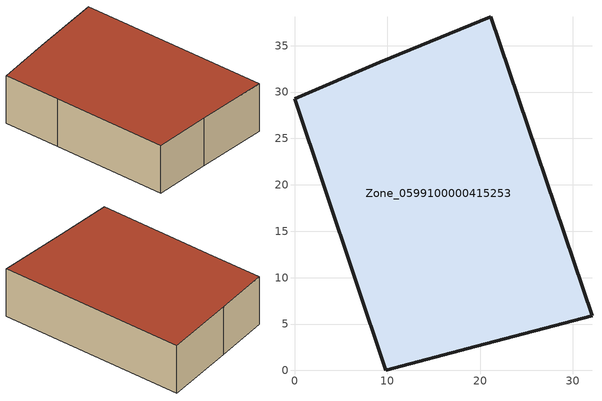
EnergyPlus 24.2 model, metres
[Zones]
Zone_0599100000415253
 floor ground (C_G): 0,29.28 9.16,33.2 21.16,38.13 32.06,5.91 19.57,2.63 9.83,0 3.27,19.61 z3.16
 wall outside (C_F): 9.16,33.2 0,29.28 3.27,19.61 9.83,0 19.57,2.63 32.06,5.91 21.16,38.13 9.16,33.2 z3.16:12.23
 roof outside (C_R): 32.06,5.91 21.16,38.13 9.16,33.2 0,29.28 3.27,19.61 9.83,0 19.57,2.63 z12.23
[BUILDING]
Pand.0599100000415253: North Axis=0; Terrain=City; Loads Convergence Tolerance Value=0.04; Temperature Convergence Tolerance Value=0.4; Solar Distribution=FullExterior; Maximum Number of Warmup Days=25; Minimum Number of Warmup Days=1
[Site:Location]
Rotterdam.The.Hague.AP_ZH_NLD Design_Conditions: Latitude=51.96; Longitude=4.45; Time Zone=1; Elevation=-4.5
[SITE:GROUNDTEMPERATURE:BUILDINGSURFACE]
18, 18, 18, 18, 18, 18, 18, 18, 18, 18, 18, 18
[MATERIAL] Thermal Absorptance=0.9; Solar Absorptance=0.7; Visible Absorptance=0.7
Name | Roughness | Thickness | Conductivity | Density | Specific Heat
G.TI.1992-2005 | MediumSmooth | 0.15 | 0.06 | 540 | 1210
F.TI.1992-2005 | Rough | 0.3 | 0.12 | 1920 | 840
R.TI.1992-2005 | MediumRough | 0.2 | 0.08 | 1500 | 1000
[CONSTRUCTION]
C_G: G.TI.1992-2005
C_F: F.TI.1992-2005
C_R: R.TI.1992-2005
[ZONE]
Zone_0599100000415253: Type=1; Multiplier=1; Ceiling Height=Autocalculate; Volume=Autocalculate; Floor Area=autocalculate; Part of Total Floor Area=Yes
[ZONEINFILTRATION:DESIGNFLOWRATE]
Infil_Zone_0599100000415253: Zone or ZoneList or Space or SpaceList=Zone_0599100000415253; Schedule=AlwaysOn; Design Flow Rate Calculation Method=Flow/Area; Flow Rate per Floor Area=0.0015; Constant Term Coefficient=1; Temperature Term Coefficient=0; Velocity Term Coefficient=0; Velocity Squared Term Coefficient=0
[HVACTEMPLATE:ZONE:IDEALLOADSAIRSYSTEM]
Zone_0599100000415253: Maximum Heating Supply Air Temperature=50; Minimum Cooling Supply Air Temperature=13; Maximum Heating Supply Air Humidity Ratio=0.0156; Minimum Cooling Supply Air Humidity Ratio=0.0077; Heating Limit=NoLimit; Cooling Limit=NoLimit; Dehumidification Control Type=ConstantSensibleHeatRatio; Cooling Sensible Heat Ratio=0.7; Dehumidification Setpoint=60; Humidification Control Type=None; Humidification Setpoint=30; Outdoor Air Method=None; Outdoor Air Flow Rate per Person=0.00944; Outdoor Air Flow Rate per Zone Floor Area=0; Outdoor Air Flow Rate per Zone=0; Demand Controlled Ventilation Type=None; Outdoor Air Economizer Type=NoEconomizer; Heat Recovery Type=None; Sensible Heat Recovery Effectiveness=0.7; Latent Heat Recovery Effectiveness=0.65
[ZONECONTROL:THERMOSTAT]
ThermostatControl_Zone_0599100000415253: Zone or ZoneList=Zone_0599100000415253; Control Type Schedule=DualSetpointControlType; Control 1=Thermostat_Zone_0599100000415253; Temperature Difference Between Cutout And Setpoint=0
[THERMOSTATSETPOINT:DUALSETPOINT]
Thermostat_Zone_0599100000415253: Heating Setpoint Temperature Schedule=HeatingSetpoint_Zone_0599100000415253; Cooling Setpoint Temperature Schedule=CoolingSetpoint_Zone_0599100000415253
[SCHEDULE:COMPACT]
HeatingSetpoint_Zone_0599100000415253: Through: 12/31, For: AllDays, Until: 24:00, 21
CoolingSetpoint_Zone_0599100000415253: Through: 12/31, For: AllDays, Until: 24:00, 24
DualSetpointControlType: Through: 12/31, For: AllDays, Until: 24:00, 4
AlwaysOn: Through: 12/31, For: AllDays, Until: 24:00, 1
